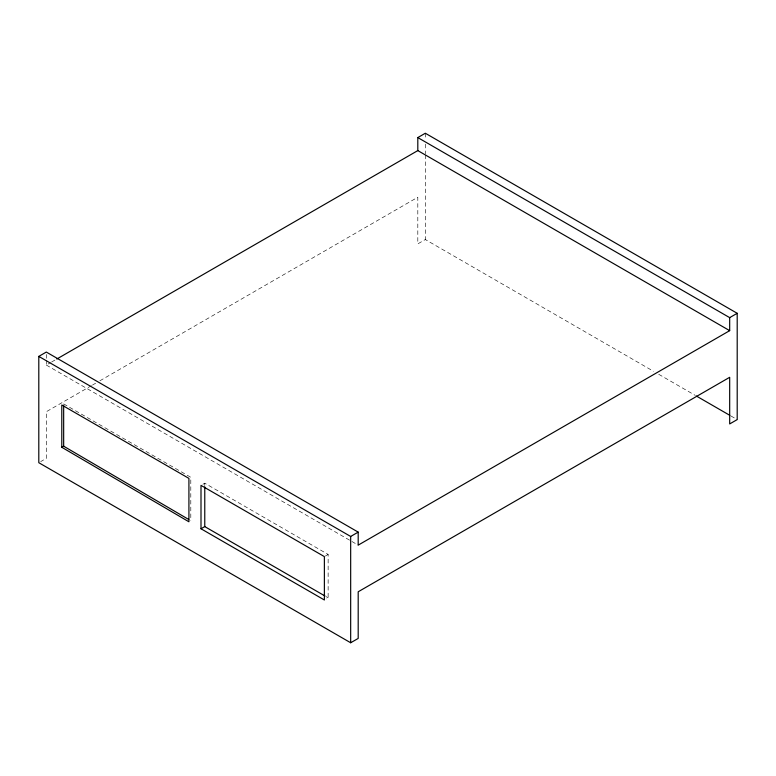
<?xml version="1.0" encoding="UTF-8"?>
<svg xmlns="http://www.w3.org/2000/svg" width="776" height="776" viewBox="0 0 776 776"><rect width="100%" height="100%" fill="white"/><g stroke="black" fill="none" stroke-linecap="round" stroke-linejoin="round"><path stroke-width="0.58" stroke-dasharray="3.88 2.91" d="M46.317 360.336L46.317 365.069L50.518 362.654M51.565 362.043L55.756 359.618M91.442 385.662L46.317 411.716L46.317 458.364L40.682 461.613M92.489 385.061L95.642 383.237M99.832 380.822L417.808 197.24L417.808 243.877L425.326 239.541L653.47 371.267M202.885 484.292L204.767 483.205L328.132 554.433L328.132 597.821L326.25 598.907M325.319 556.062L328.132 554.433M658.708 374.284L695.335 395.43M730.924 415.975L737.2 419.603M46.317 365.069L350.868 540.901M351.916 541.512L358.192 545.14M63.661 403.908L190.799 477.308L190.799 520.696M326.046 596.618L328.132 597.821M425.326 133.239L425.326 139.282M425.326 144.113L425.326 153.774M425.326 154.987L425.326 239.541M204.767 483.205L204.767 485.611M46.317 354.428L46.317 359.152"/><path stroke-width="1.16" d="M417.808 137.575L425.326 133.239L737.2 313.3L737.2 419.603L729.683 423.938L729.683 377.301L358.192 591.778L358.192 638.425L350.674 642.761L38.8 462.7L38.8 356.397L46.317 352.061L358.192 532.123L358.192 545.14L729.683 330.654L729.683 317.636L417.808 137.575L417.808 150.593L56.813 359.016M61.789 447.277L61.789 404.994L188.917 478.394L188.917 521.782L61.789 447.277L63.661 446.19L63.661 405.12M201.003 528.766L324.378 599.993L324.378 556.605L201.003 485.378L201.003 528.766L204.767 526.594L324.998 596.007M38.8 356.397L350.674 536.458L358.192 532.123M729.683 317.636L737.2 313.3M417.808 150.593L729.683 330.654M696.382 396.041L729.877 415.373M63.661 446.19L188.714 519.474M350.674 536.458L350.674 642.761M204.767 486.824L204.767 526.594"/></g></svg>
